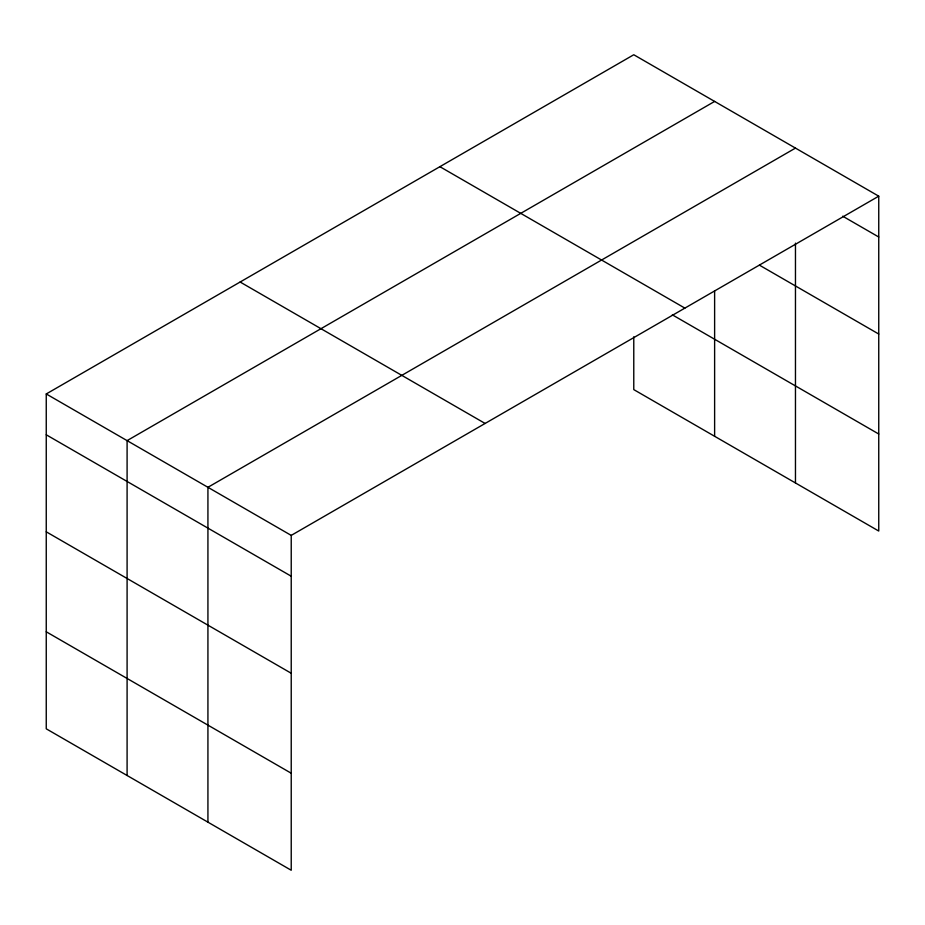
<?xml version="1.0" encoding="UTF-8"?>
<svg xmlns="http://www.w3.org/2000/svg" width="925" height="925" viewBox="0 0 925 925"><rect width="100%" height="100%" fill="white"/><g stroke="black" fill="none" stroke-linecap="round" stroke-linejoin="round"><path stroke-width="1.39" d="M878.75 196.181L633.775 54.748L46.25 393.958L46.25 728.819L291.225 870.252L291.225 535.39L878.75 196.181L878.75 531.043L633.775 389.61L633.775 336.816M795.465 243.148L795.465 482.954M714.62 101.426L127.095 440.624L127.095 775.485M795.465 148.093L207.928 487.302L207.928 822.163M842.698 216.196L878.75 237.008M759.39 265.128L878.75 334.041M439.895 166.685L684.87 308.118M672.336 314.835L878.75 434.01M240.13 282.021L485.105 423.453M46.25 393.958L291.225 535.39M46.25 434.785L291.225 576.217M46.25 531.817L291.225 673.25M46.25 631.787L291.225 773.219M714.62 290.693L714.62 436.288"/></g></svg>
